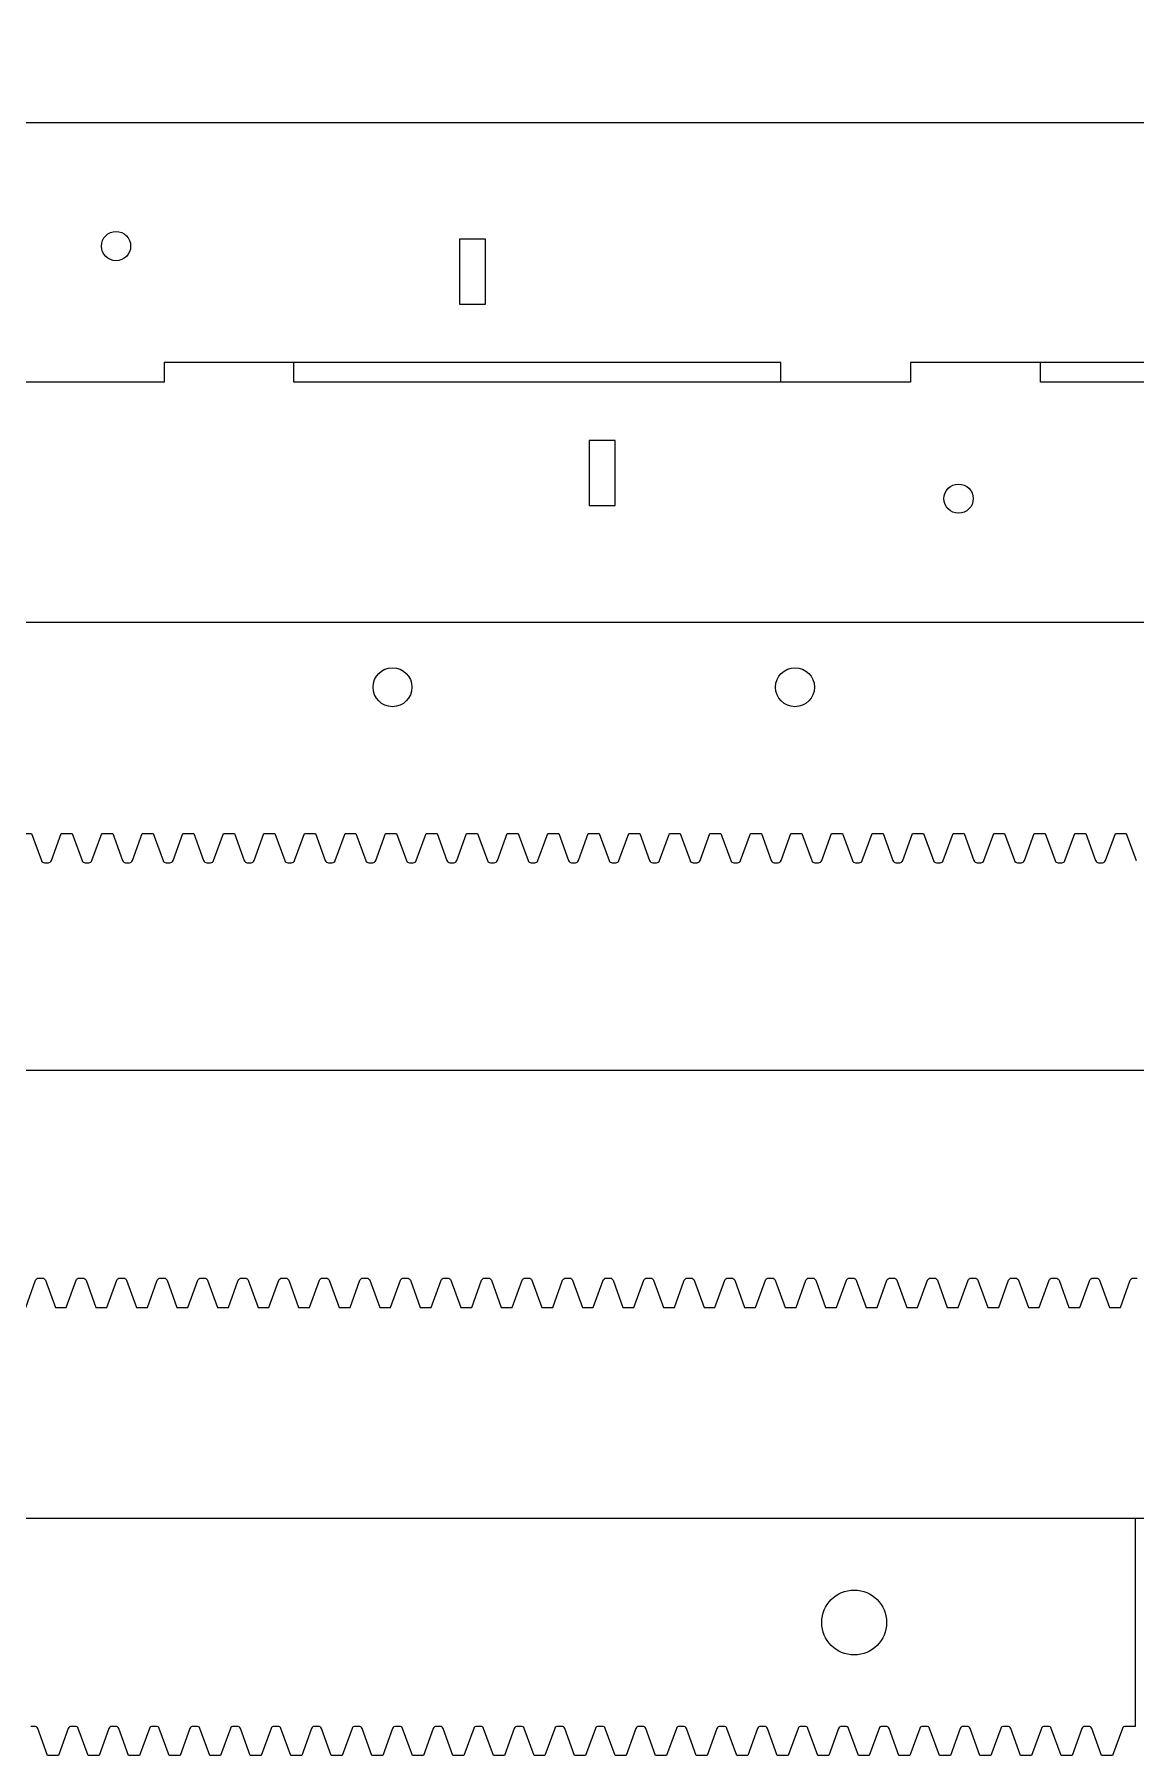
# Model space of a CAD drawing. Header units: millimetres. Extents: x -605 to 605, y -148 to 150.
# Drawn here: x -505.1 to -420.3, y -145.6 to -13.1 of the extents above; entities that cross this region are included whole.
import ezdxf

# ---------------------------------------------------------------- set-up
doc = ezdxf.new("R2010")
doc.units = ezdxf.units.MM
doc.header["$MEASUREMENT"] = 0
doc.layers.add('Default', color=7, linetype='Continuous')
doc.layers.add('PHOTOGATE_OBSTRU', color=7, linetype='Continuous')

msp = doc.modelspace()

# ---------------------------------------------------------------- linework, layer by layer
at = {"layer": 'Default', "lineweight": 9}
for points in [[(-506.944, -76.7102), (-506.1849, -74.6247), (-505.3421, -74.6247), (-504.583, -76.7102)], [(-503.8212, -76.7102), (-503.0621, -74.6247), (-502.2193, -74.6247), (-501.4602, -76.7102)], [(-500.6984, -76.7102), (-499.9393, -74.6247), (-499.0965, -74.6247), (-498.3374, -76.7102)], [(-497.5756, -76.7102), (-496.8165, -74.6247), (-495.9736, -74.6247), (-495.2146, -76.7102)], [(-494.4528, -76.7102), (-493.6937, -74.6247), (-492.8508, -74.6247), (-492.0918, -76.7102)], [(-491.33, -76.7102), (-490.5709, -74.6247), (-489.728, -74.6247), (-488.969, -76.7102)], [(-488.2071, -76.7102), (-487.4481, -74.6247), (-486.6052, -74.6247), (-485.8462, -76.7102)], [(-485.0843, -76.7102), (-484.3253, -74.6247), (-483.4824, -74.6247), (-482.7234, -76.7102)], [(-481.9615, -76.7102), (-481.2025, -74.6247), (-480.3596, -74.6247), (-479.6006, -76.7102)], [(-478.8387, -76.7102), (-478.0797, -74.6247), (-477.2368, -74.6247), (-476.4777, -76.7102)], [(-475.7159, -76.7102), (-474.9569, -74.6247), (-474.114, -74.6247), (-473.3549, -76.7102)], [(-472.5931, -76.7102), (-471.834, -74.6247), (-470.9912, -74.6247), (-470.2321, -76.7102)], [(-469.4703, -76.7102), (-468.7112, -74.6247), (-467.8684, -74.6247), (-467.1093, -76.7102)], [(-466.3475, -76.7102), (-465.5884, -74.6247), (-464.7456, -74.6247), (-463.9865, -76.7102)], [(-463.2247, -76.7102), (-462.4656, -74.6247), (-461.6228, -74.6247), (-460.8637, -76.7102)], [(-460.1019, -76.7102), (-459.3428, -74.6247), (-458.5, -74.6247), (-457.7409, -76.7102)], [(-456.9791, -76.7102), (-456.22, -74.6247), (-455.3772, -74.6247), (-454.6181, -76.7102)], [(-453.8563, -76.7102), (-453.0972, -74.6247), (-452.2544, -74.6247), (-451.4953, -76.7102)], [(-450.7335, -76.7102), (-449.9744, -74.6247), (-449.1315, -74.6247), (-448.3725, -76.7102)], [(-447.6107, -76.7102), (-446.8516, -74.6247), (-446.0087, -74.6247), (-445.2497, -76.7102)], [(-444.4878, -76.7102), (-443.7288, -74.6247), (-442.8859, -74.6247), (-442.1269, -76.7102)], [(-441.365, -76.7102), (-440.606, -74.6247), (-439.7631, -74.6247), (-439.0041, -76.7102)], [(-438.2422, -76.7102), (-437.4832, -74.6247), (-436.6403, -74.6247), (-435.8813, -76.7102)], [(-435.1194, -76.7102), (-434.3604, -74.6247), (-433.5175, -74.6247), (-432.7584, -76.7102)], [(-431.9966, -76.7102), (-431.2376, -74.6247), (-430.3947, -74.6247), (-429.6356, -76.7102)], [(-428.8738, -76.7102), (-428.1148, -74.6247), (-427.2719, -74.6247), (-426.5128, -76.7102)], [(-425.751, -76.7102), (-424.9919, -74.6247), (-424.1491, -74.6247), (-423.39, -76.7102)], [(-422.6282, -76.7102), (-421.8691, -74.6247), (-421.0263, -74.6247), (-420.2672, -76.7102)], [(-373.1902, -76.8747), (-322.2778, -76.8747), (-322.2778, -92.8747), (-604.5804, -92.8747), (-604.5804, -76.8747), (-554.021, -76.8747)], [(-504.3481, -76.8747), (-504.0561, -76.8747)], [(-501.2253, -76.8747), (-500.9333, -76.8747)], [(-498.1025, -76.8747), (-497.8105, -76.8747)], [(-494.9797, -76.8747), (-494.6877, -76.8747)], [(-491.8569, -76.8747), (-491.5649, -76.8747)], [(-488.7341, -76.8747), (-488.4421, -76.8747)], [(-485.6112, -76.8747), (-485.3193, -76.8747)], [(-482.4884, -76.8747), (-482.1965, -76.8747)], [(-479.3656, -76.8747), (-479.0736, -76.8747)], [(-476.2428, -76.8747), (-475.9508, -76.8747)], [(-473.12, -76.8747), (-472.828, -76.8747)], [(-469.9972, -76.8747), (-469.7052, -76.8747)], [(-466.8744, -76.8747), (-466.5824, -76.8747)], [(-463.7516, -76.8747), (-463.4596, -76.8747)], [(-460.6288, -76.8747), (-460.3368, -76.8747)], [(-457.506, -76.8747), (-457.214, -76.8747)], [(-454.3832, -76.8747), (-454.0912, -76.8747)], [(-451.2604, -76.8747), (-450.9684, -76.8747)], [(-448.1376, -76.8747), (-447.8456, -76.8747)], [(-445.0148, -76.8747), (-444.7228, -76.8747)], [(-441.8919, -76.8747), (-441.6, -76.8747)], [(-438.7691, -76.8747), (-438.4772, -76.8747)], [(-435.6463, -76.8747), (-435.3544, -76.8747)], [(-432.5235, -76.8747), (-432.2315, -76.8747)], [(-429.4007, -76.8747), (-429.1087, -76.8747)], [(-426.2779, -76.8747), (-425.9859, -76.8747)], [(-423.1551, -76.8747), (-422.8631, -76.8747)], [(-383.0137, -108.8747), (-381.9136, -108.8747), (-381.9136, -92.8747), (-604.5804, -92.8747), (-604.5804, -108.8747), (-563.8446, -108.8747)], [(-507.3991, -109.0392), (-506.64, -111.1247), (-505.7972, -111.1247), (-505.0381, -109.0392)], [(-504.8032, -108.8747), (-504.5112, -108.8747)], [(-504.2763, -109.0392), (-503.5172, -111.1247), (-502.6744, -111.1247), (-501.9153, -109.0392)], [(-501.6804, -108.8747), (-501.3884, -108.8747)], [(-501.1535, -109.0392), (-500.3944, -111.1247), (-499.5516, -111.1247), (-498.7925, -109.0392)], [(-498.5576, -108.8747), (-498.2656, -108.8747)], [(-498.0307, -109.0392), (-497.2716, -111.1247), (-496.4288, -111.1247), (-495.6697, -109.0392)], [(-495.4348, -108.8747), (-495.1428, -108.8747)], [(-494.9079, -109.0392), (-494.1488, -111.1247), (-493.306, -111.1247), (-492.5469, -109.0392)], [(-492.312, -108.8747), (-492.02, -108.8747)], [(-491.7851, -109.0392), (-491.026, -111.1247), (-490.1831, -111.1247), (-489.4241, -109.0392)], [(-489.1892, -108.8747), (-488.8972, -108.8747)], [(-488.6623, -109.0392), (-487.9032, -111.1247), (-487.0603, -111.1247), (-486.3013, -109.0392)], [(-486.0664, -108.8747), (-485.7744, -108.8747)], [(-485.5395, -109.0392), (-484.7804, -111.1247), (-483.9375, -111.1247), (-483.1785, -109.0392)], [(-482.9436, -108.8747), (-482.6516, -108.8747)], [(-482.4166, -109.0392), (-481.6576, -111.1247), (-480.8147, -111.1247), (-480.0557, -109.0392)], [(-479.8207, -108.8747), (-479.5288, -108.8747)], [(-479.2938, -109.0392), (-478.5348, -111.1247), (-477.6919, -111.1247), (-476.9329, -109.0392)], [(-476.6979, -108.8747), (-476.406, -108.8747)], [(-476.171, -109.0392), (-475.412, -111.1247), (-474.5691, -111.1247), (-473.8101, -109.0392)], [(-473.5751, -108.8747), (-473.2831, -108.8747)], [(-473.0482, -109.0392), (-472.2892, -111.1247), (-471.4463, -111.1247), (-470.6872, -109.0392)], [(-470.4523, -108.8747), (-470.1603, -108.8747)], [(-469.9254, -109.0392), (-469.1664, -111.1247), (-468.3235, -111.1247), (-467.5644, -109.0392)], [(-467.3295, -108.8747), (-467.0375, -108.8747)], [(-466.8026, -109.0392), (-466.0435, -111.1247), (-465.2007, -111.1247), (-464.4416, -109.0392)], [(-464.2067, -108.8747), (-463.9147, -108.8747)], [(-463.6798, -109.0392), (-462.9207, -111.1247), (-462.0779, -111.1247), (-461.3188, -109.0392)], [(-461.0839, -108.8747), (-460.7919, -108.8747)], [(-460.557, -109.0392), (-459.7979, -111.1247), (-458.9551, -111.1247), (-458.196, -109.0392)], [(-457.9611, -108.8747), (-457.6691, -108.8747)], [(-457.4342, -109.0392), (-456.6751, -111.1247), (-455.8323, -111.1247), (-455.0732, -109.0392)], [(-454.8383, -108.8747), (-454.5463, -108.8747)], [(-454.3114, -109.0392), (-453.5523, -111.1247), (-452.7095, -111.1247), (-451.9504, -109.0392)], [(-451.7155, -108.8747), (-451.4235, -108.8747)], [(-451.1886, -109.0392), (-450.4295, -111.1247), (-449.5867, -111.1247), (-448.8276, -109.0392)], [(-448.5927, -108.8747), (-448.3007, -108.8747)], [(-448.0658, -109.0392), (-447.3067, -111.1247), (-446.4639, -111.1247), (-445.7048, -109.0392)], [(-445.4699, -108.8747), (-445.1779, -108.8747)], [(-444.943, -109.0392), (-444.1839, -111.1247), (-443.341, -111.1247), (-442.582, -109.0392)], [(-442.3471, -108.8747), (-442.0551, -108.8747)], [(-441.8202, -109.0392), (-441.0611, -111.1247), (-440.2182, -111.1247), (-439.4592, -109.0392)], [(-439.2243, -108.8747), (-438.9323, -108.8747)], [(-438.6973, -109.0392), (-437.9383, -111.1247), (-437.0954, -111.1247), (-436.3364, -109.0392)], [(-436.1014, -108.8747), (-435.8095, -108.8747)], [(-435.5745, -109.0392), (-434.8155, -111.1247), (-433.9726, -111.1247), (-433.2136, -109.0392)], [(-432.9786, -108.8747), (-432.6867, -108.8747)], [(-432.4517, -109.0392), (-431.6927, -111.1247), (-430.8498, -111.1247), (-430.0908, -109.0392)], [(-429.8558, -108.8747), (-429.5639, -108.8747)], [(-429.3289, -109.0392), (-428.5699, -111.1247), (-427.727, -111.1247), (-426.9679, -109.0392)], [(-426.733, -108.8747), (-426.441, -108.8747)], [(-426.2061, -109.0392), (-425.4471, -111.1247), (-424.6042, -111.1247), (-423.8451, -109.0392)], [(-423.6102, -108.8747), (-423.3182, -108.8747)], [(-423.0833, -109.0392), (-422.3243, -111.1247), (-421.4814, -111.1247), (-420.7223, -109.0392)], [(-420.4874, -108.8747), (-420.1954, -108.8747)], [(-420.3526, -127.3968), (-420.3526, -143.3968), (-421.0885, -143.3968)], [(-505.1123, -143.3968), (-505.4043, -143.3968)], [(-502.5164, -143.5613), (-503.2754, -145.6468), (-504.1183, -145.6468), (-504.8774, -143.5613)], [(-501.9895, -143.3968), (-502.2814, -143.3968)], [(-499.3936, -143.5613), (-500.1526, -145.6468), (-500.9955, -145.6468), (-501.7545, -143.5613)], [(-498.8667, -143.3968), (-499.1586, -143.3968)], [(-496.2708, -143.5613), (-497.0298, -145.6468), (-497.8727, -145.6468), (-498.6317, -143.5613)], [(-495.7439, -143.3968), (-496.0358, -143.3968)], [(-493.148, -143.5613), (-493.907, -145.6468), (-494.7499, -145.6468), (-495.5089, -143.5613)], [(-492.621, -143.3968), (-492.913, -143.3968)], [(-490.0251, -143.5613), (-490.7842, -145.6468), (-491.6271, -145.6468), (-492.3861, -143.5613)], [(-489.4982, -143.3968), (-489.7902, -143.3968)], [(-486.9023, -143.5613), (-487.6614, -145.6468), (-488.5043, -145.6468), (-489.2633, -143.5613)], [(-486.3754, -143.3968), (-486.6674, -143.3968)], [(-483.7795, -143.5613), (-484.5386, -145.6468), (-485.3814, -145.6468), (-486.1405, -143.5613)], [(-483.2526, -143.3968), (-483.5446, -143.3968)], [(-480.6567, -143.5613), (-481.4158, -145.6468), (-482.2586, -145.6468), (-483.0177, -143.5613)], [(-480.1298, -143.3968), (-480.4218, -143.3968)], [(-477.5339, -143.5613), (-478.293, -145.6468), (-479.1358, -145.6468), (-479.8949, -143.5613)], [(-477.007, -143.3968), (-477.299, -143.3968)], [(-474.4111, -143.5613), (-475.1702, -145.6468), (-476.013, -145.6468), (-476.7721, -143.5613)], [(-473.8842, -143.3968), (-474.1762, -143.3968)], [(-471.2883, -143.5613), (-472.0474, -145.6468), (-472.8902, -145.6468), (-473.6493, -143.5613)], [(-470.7614, -143.3968), (-471.0534, -143.3968)], [(-468.1655, -143.5613), (-468.9246, -145.6468), (-469.7674, -145.6468), (-470.5265, -143.5613)], [(-467.6386, -143.3968), (-467.9306, -143.3968)], [(-465.0427, -143.5613), (-465.8017, -145.6468), (-466.6446, -145.6468), (-467.4037, -143.5613)], [(-464.5158, -143.3968), (-464.8078, -143.3968)], [(-461.9199, -143.5613), (-462.6789, -145.6468), (-463.5218, -145.6468), (-464.2809, -143.5613)], [(-461.393, -143.3968), (-461.685, -143.3968)], [(-458.7971, -143.5613), (-459.5561, -145.6468), (-460.399, -145.6468), (-461.1581, -143.5613)], [(-458.2702, -143.3968), (-458.5622, -143.3968)], [(-455.6743, -143.5613), (-456.4333, -145.6468), (-457.2762, -145.6468), (-458.0352, -143.5613)], [(-455.1474, -143.3968), (-455.4393, -143.3968)], [(-452.5515, -143.5613), (-453.3105, -145.6468), (-454.1534, -145.6468), (-454.9124, -143.5613)], [(-452.0246, -143.3968), (-452.3165, -143.3968)], [(-449.4287, -143.5613), (-450.1877, -145.6468), (-451.0306, -145.6468), (-451.7896, -143.5613)], [(-448.9017, -143.3968), (-449.1937, -143.3968)], [(-446.3058, -143.5613), (-447.0649, -145.6468), (-447.9078, -145.6468), (-448.6668, -143.5613)], [(-445.7789, -143.3968), (-446.0709, -143.3968)], [(-443.183, -143.5613), (-443.9421, -145.6468), (-444.785, -145.6468), (-445.544, -143.5613)], [(-442.6561, -143.3968), (-442.9481, -143.3968)], [(-440.0602, -143.5613), (-440.8193, -145.6468), (-441.6621, -145.6468), (-442.4212, -143.5613)], [(-439.5333, -143.3968), (-439.8253, -143.3968)], [(-436.9374, -143.5613), (-437.6965, -145.6468), (-438.5393, -145.6468), (-439.2984, -143.5613)], [(-436.4105, -143.3968), (-436.7025, -143.3968)], [(-433.8146, -143.5613), (-434.5737, -145.6468), (-435.4165, -145.6468), (-436.1756, -143.5613)], [(-433.2877, -143.3968), (-433.5797, -143.3968)], [(-430.6918, -143.5613), (-431.4509, -145.6468), (-432.2937, -145.6468), (-433.0528, -143.5613)], [(-430.1649, -143.3968), (-430.4569, -143.3968)], [(-427.569, -143.5613), (-428.3281, -145.6468), (-429.1709, -145.6468), (-429.93, -143.5613)], [(-427.0421, -143.3968), (-427.3341, -143.3968)], [(-424.4462, -143.5613), (-425.2053, -145.6468), (-426.0481, -145.6468), (-426.8072, -143.5613)], [(-423.9193, -143.3968), (-424.2113, -143.3968)], [(-421.3234, -143.5613), (-422.0825, -145.6468), (-422.9253, -145.6468), (-423.6844, -143.5613)]]:
    msp.add_lwpolyline(points, dxfattribs=at)
for points in [[(-504.583, -76.7102), (-504.5471, -76.809), (-504.4532, -76.8748), (-504.3481, -76.8747)], [(-504.0561, -76.8747), (-503.951, -76.8748), (-503.8571, -76.809), (-503.8212, -76.7102)], [(-501.4602, -76.7102), (-501.4243, -76.809), (-501.3304, -76.8748), (-501.2253, -76.8747)], [(-500.9333, -76.8747), (-500.8282, -76.8748), (-500.7343, -76.809), (-500.6984, -76.7102)], [(-498.3374, -76.7102), (-498.3014, -76.809), (-498.2076, -76.8748), (-498.1025, -76.8747)], [(-497.8105, -76.8747), (-497.7054, -76.8748), (-497.6115, -76.809), (-497.5756, -76.7102)], [(-495.2146, -76.7102), (-495.1786, -76.809), (-495.0848, -76.8748), (-494.9797, -76.8747)], [(-494.6877, -76.8747), (-494.5826, -76.8748), (-494.4887, -76.809), (-494.4528, -76.7102)], [(-492.0918, -76.7102), (-492.0558, -76.809), (-491.962, -76.8748), (-491.8569, -76.8747)], [(-491.5649, -76.8747), (-491.4598, -76.8748), (-491.3659, -76.809), (-491.33, -76.7102)], [(-488.969, -76.7102), (-488.933, -76.809), (-488.8392, -76.8748), (-488.7341, -76.8747)], [(-488.4421, -76.8747), (-488.337, -76.8748), (-488.2431, -76.809), (-488.2071, -76.7102)], [(-485.8462, -76.7102), (-485.8102, -76.809), (-485.7163, -76.8748), (-485.6112, -76.8747)], [(-485.3193, -76.8747), (-485.2142, -76.8748), (-485.1203, -76.809), (-485.0843, -76.7102)], [(-482.7234, -76.7102), (-482.6874, -76.809), (-482.5935, -76.8748), (-482.4884, -76.8747)], [(-482.1965, -76.8747), (-482.0914, -76.8748), (-481.9975, -76.809), (-481.9615, -76.7102)], [(-479.6006, -76.7102), (-479.5646, -76.809), (-479.4707, -76.8748), (-479.3656, -76.8747)], [(-479.0736, -76.8747), (-478.9685, -76.8748), (-478.8747, -76.809), (-478.8387, -76.7102)], [(-476.4777, -76.7102), (-476.4418, -76.809), (-476.3479, -76.8748), (-476.2428, -76.8747)], [(-475.9508, -76.8747), (-475.8457, -76.8748), (-475.7519, -76.809), (-475.7159, -76.7102)], [(-473.3549, -76.7102), (-473.319, -76.809), (-473.2251, -76.8748), (-473.12, -76.8747)], [(-472.828, -76.8747), (-472.7229, -76.8748), (-472.6291, -76.809), (-472.5931, -76.7102)], [(-470.2321, -76.7102), (-470.1962, -76.809), (-470.1023, -76.8748), (-469.9972, -76.8747)], [(-469.7052, -76.8747), (-469.6001, -76.8748), (-469.5063, -76.809), (-469.4703, -76.7102)], [(-467.1093, -76.7102), (-467.0734, -76.809), (-466.9795, -76.8748), (-466.8744, -76.8747)], [(-466.5824, -76.8747), (-466.4773, -76.8748), (-466.3834, -76.809), (-466.3475, -76.7102)], [(-463.9865, -76.7102), (-463.9506, -76.809), (-463.8567, -76.8748), (-463.7516, -76.8747)], [(-463.4596, -76.8747), (-463.3545, -76.8748), (-463.2606, -76.809), (-463.2247, -76.7102)], [(-460.8637, -76.7102), (-460.8278, -76.809), (-460.7339, -76.8748), (-460.6288, -76.8747)], [(-460.3368, -76.8747), (-460.2317, -76.8748), (-460.1378, -76.809), (-460.1019, -76.7102)], [(-457.7409, -76.7102), (-457.705, -76.809), (-457.6111, -76.8748), (-457.506, -76.8747)], [(-457.214, -76.8747), (-457.1089, -76.8748), (-457.015, -76.809), (-456.9791, -76.7102)], [(-454.6181, -76.7102), (-454.5822, -76.809), (-454.4883, -76.8748), (-454.3832, -76.8747)], [(-454.0912, -76.8747), (-453.9861, -76.8748), (-453.8922, -76.809), (-453.8563, -76.7102)], [(-451.4953, -76.7102), (-451.4593, -76.809), (-451.3655, -76.8748), (-451.2604, -76.8747)], [(-450.9684, -76.8747), (-450.8633, -76.8748), (-450.7694, -76.809), (-450.7335, -76.7102)], [(-448.3725, -76.7102), (-448.3365, -76.809), (-448.2427, -76.8748), (-448.1376, -76.8747)], [(-447.8456, -76.8747), (-447.7405, -76.8748), (-447.6466, -76.809), (-447.6107, -76.7102)], [(-445.2497, -76.7102), (-445.2137, -76.809), (-445.1199, -76.8748), (-445.0148, -76.8747)], [(-444.7228, -76.8747), (-444.6177, -76.8748), (-444.5238, -76.809), (-444.4878, -76.7102)], [(-442.1269, -76.7102), (-442.0909, -76.809), (-441.997, -76.8748), (-441.8919, -76.8747)], [(-441.6, -76.8747), (-441.4949, -76.8748), (-441.401, -76.809), (-441.365, -76.7102)], [(-439.0041, -76.7102), (-438.9681, -76.809), (-438.8742, -76.8748), (-438.7691, -76.8747)], [(-438.4772, -76.8747), (-438.3721, -76.8748), (-438.2782, -76.809), (-438.2422, -76.7102)], [(-435.8813, -76.7102), (-435.8453, -76.809), (-435.7514, -76.8748), (-435.6463, -76.8747)], [(-435.3544, -76.8747), (-435.2493, -76.8748), (-435.1554, -76.809), (-435.1194, -76.7102)], [(-432.7584, -76.7102), (-432.7225, -76.809), (-432.6286, -76.8748), (-432.5235, -76.8747)], [(-432.2315, -76.8747), (-432.1264, -76.8748), (-432.0326, -76.809), (-431.9966, -76.7102)], [(-429.6356, -76.7102), (-429.5997, -76.809), (-429.5058, -76.8748), (-429.4007, -76.8747)], [(-429.1087, -76.8747), (-429.0036, -76.8748), (-428.9098, -76.809), (-428.8738, -76.7102)], [(-426.5128, -76.7102), (-426.4769, -76.809), (-426.383, -76.8748), (-426.2779, -76.8747)], [(-425.9859, -76.8747), (-425.8808, -76.8748), (-425.787, -76.809), (-425.751, -76.7102)], [(-423.39, -76.7102), (-423.3541, -76.809), (-423.2602, -76.8748), (-423.1551, -76.8747)], [(-422.8631, -76.8747), (-422.758, -76.8748), (-422.6641, -76.809), (-422.6282, -76.7102)], [(-505.0381, -109.0392), (-505.0022, -108.9406), (-504.9083, -108.8748), (-504.8032, -108.8747)], [(-504.5112, -108.8747), (-504.4061, -108.8748), (-504.3122, -108.9406), (-504.2763, -109.0392)], [(-501.9153, -109.0392), (-501.8794, -108.9406), (-501.7855, -108.8748), (-501.6804, -108.8747)], [(-501.3884, -108.8747), (-501.2833, -108.8748), (-501.1894, -108.9406), (-501.1535, -109.0392)], [(-498.7925, -109.0392), (-498.7566, -108.9406), (-498.6627, -108.8748), (-498.5576, -108.8747)], [(-498.2656, -108.8747), (-498.1605, -108.8748), (-498.0666, -108.9406), (-498.0307, -109.0392)], [(-495.6697, -109.0392), (-495.6338, -108.9406), (-495.5399, -108.8748), (-495.4348, -108.8747)], [(-495.1428, -108.8747), (-495.0377, -108.8748), (-494.9438, -108.9406), (-494.9079, -109.0392)], [(-492.5469, -109.0392), (-492.5109, -108.9406), (-492.4171, -108.8748), (-492.312, -108.8747)], [(-492.02, -108.8747), (-491.9149, -108.8748), (-491.821, -108.9406), (-491.7851, -109.0392)], [(-489.4241, -109.0392), (-489.3881, -108.9406), (-489.2943, -108.8748), (-489.1892, -108.8747)], [(-488.8972, -108.8747), (-488.7921, -108.8748), (-488.6982, -108.9406), (-488.6623, -109.0392)], [(-486.3013, -109.0392), (-486.2653, -108.9406), (-486.1715, -108.8748), (-486.0664, -108.8747)], [(-485.7744, -108.8747), (-485.6693, -108.8748), (-485.5754, -108.9406), (-485.5395, -109.0392)], [(-483.1785, -109.0392), (-483.1425, -108.9406), (-483.0487, -108.8748), (-482.9436, -108.8747)], [(-482.6516, -108.8747), (-482.5465, -108.8748), (-482.4526, -108.9406), (-482.4166, -109.0392)], [(-480.0557, -109.0392), (-480.0197, -108.9406), (-479.9258, -108.8748), (-479.8207, -108.8747)], [(-479.5288, -108.8747), (-479.4237, -108.8748), (-479.3298, -108.9406), (-479.2938, -109.0392)], [(-476.9329, -109.0392), (-476.8969, -108.9406), (-476.803, -108.8748), (-476.6979, -108.8747)], [(-476.406, -108.8747), (-476.3009, -108.8748), (-476.207, -108.9406), (-476.171, -109.0392)], [(-473.8101, -109.0392), (-473.7741, -108.9406), (-473.6802, -108.8748), (-473.5751, -108.8747)], [(-473.2831, -108.8747), (-473.178, -108.8748), (-473.0842, -108.9406), (-473.0482, -109.0392)], [(-470.6872, -109.0392), (-470.6513, -108.9406), (-470.5574, -108.8748), (-470.4523, -108.8747)], [(-470.1603, -108.8747), (-470.0552, -108.8748), (-469.9614, -108.9406), (-469.9254, -109.0392)], [(-467.5644, -109.0392), (-467.5285, -108.9406), (-467.4346, -108.8748), (-467.3295, -108.8747)], [(-467.0375, -108.8747), (-466.9324, -108.8748), (-466.8386, -108.9406), (-466.8026, -109.0392)], [(-464.4416, -109.0392), (-464.4057, -108.9406), (-464.3118, -108.8748), (-464.2067, -108.8747)], [(-463.9147, -108.8747), (-463.8096, -108.8748), (-463.7158, -108.9406), (-463.6798, -109.0392)], [(-461.3188, -109.0392), (-461.2829, -108.9406), (-461.189, -108.8748), (-461.0839, -108.8747)], [(-460.7919, -108.8747), (-460.6868, -108.8748), (-460.5929, -108.9406), (-460.557, -109.0392)], [(-458.196, -109.0392), (-458.1601, -108.9406), (-458.0662, -108.8748), (-457.9611, -108.8747)], [(-457.6691, -108.8747), (-457.564, -108.8748), (-457.4701, -108.9406), (-457.4342, -109.0392)], [(-455.0732, -109.0392), (-455.0373, -108.9406), (-454.9434, -108.8748), (-454.8383, -108.8747)], [(-454.5463, -108.8747), (-454.4412, -108.8748), (-454.3473, -108.9406), (-454.3114, -109.0392)], [(-451.9504, -109.0392), (-451.9145, -108.9406), (-451.8206, -108.8748), (-451.7155, -108.8747)], [(-451.4235, -108.8747), (-451.3184, -108.8748), (-451.2245, -108.9406), (-451.1886, -109.0392)], [(-448.8276, -109.0392), (-448.7917, -108.9406), (-448.6978, -108.8748), (-448.5927, -108.8747)], [(-448.3007, -108.8747), (-448.1956, -108.8748), (-448.1017, -108.9406), (-448.0658, -109.0392)], [(-445.7048, -109.0392), (-445.6688, -108.9406), (-445.575, -108.8748), (-445.4699, -108.8747)], [(-445.1779, -108.8747), (-445.0728, -108.8748), (-444.9789, -108.9406), (-444.943, -109.0392)], [(-442.582, -109.0392), (-442.546, -108.9406), (-442.4522, -108.8748), (-442.3471, -108.8747)], [(-442.0551, -108.8747), (-441.95, -108.8748), (-441.8561, -108.9406), (-441.8202, -109.0392)], [(-439.4592, -109.0392), (-439.4232, -108.9406), (-439.3294, -108.8748), (-439.2243, -108.8747)], [(-438.9323, -108.8747), (-438.8272, -108.8748), (-438.7333, -108.9406), (-438.6973, -109.0392)], [(-436.3364, -109.0392), (-436.3004, -108.9406), (-436.2065, -108.8748), (-436.1014, -108.8747)], [(-435.8095, -108.8747), (-435.7044, -108.8748), (-435.6105, -108.9406), (-435.5745, -109.0392)], [(-433.2136, -109.0392), (-433.1776, -108.9406), (-433.0837, -108.8748), (-432.9786, -108.8747)], [(-432.6867, -108.8747), (-432.5816, -108.8748), (-432.4877, -108.9406), (-432.4517, -109.0392)], [(-430.0908, -109.0392), (-430.0548, -108.9406), (-429.9609, -108.8748), (-429.8558, -108.8747)], [(-429.5639, -108.8747), (-429.4588, -108.8748), (-429.3649, -108.9406), (-429.3289, -109.0392)], [(-426.9679, -109.0392), (-426.932, -108.9406), (-426.8381, -108.8748), (-426.733, -108.8747)], [(-426.441, -108.8747), (-426.3359, -108.8748), (-426.2421, -108.9406), (-426.2061, -109.0392)], [(-423.8451, -109.0392), (-423.8092, -108.9406), (-423.7153, -108.8748), (-423.6102, -108.8747)], [(-423.3182, -108.8747), (-423.2131, -108.8748), (-423.1193, -108.9406), (-423.0833, -109.0392)], [(-420.7223, -109.0392), (-420.6864, -108.9406), (-420.5925, -108.8748), (-420.4874, -108.8747)], [(-504.8774, -143.5613), (-504.9133, -143.4627), (-505.0072, -143.3969), (-505.1123, -143.3968)], [(-502.2814, -143.3968), (-502.3865, -143.3969), (-502.4804, -143.4627), (-502.5164, -143.5613)], [(-501.7545, -143.5613), (-501.7905, -143.4627), (-501.8844, -143.3969), (-501.9895, -143.3968)], [(-499.1586, -143.3968), (-499.2637, -143.3969), (-499.3576, -143.4627), (-499.3936, -143.5613)], [(-498.6317, -143.5613), (-498.6677, -143.4627), (-498.7616, -143.3969), (-498.8667, -143.3968)], [(-496.0358, -143.3968), (-496.1409, -143.3969), (-496.2348, -143.4627), (-496.2708, -143.5613)], [(-495.5089, -143.5613), (-495.5449, -143.4627), (-495.6388, -143.3969), (-495.7439, -143.3968)], [(-492.913, -143.3968), (-493.0181, -143.3969), (-493.112, -143.4627), (-493.148, -143.5613)], [(-492.3861, -143.5613), (-492.4221, -143.4627), (-492.5159, -143.3969), (-492.621, -143.3968)], [(-489.7902, -143.3968), (-489.8953, -143.3969), (-489.9892, -143.4627), (-490.0251, -143.5613)], [(-489.2633, -143.5613), (-489.2993, -143.4627), (-489.3931, -143.3969), (-489.4982, -143.3968)], [(-486.6674, -143.3968), (-486.7725, -143.3969), (-486.8664, -143.4627), (-486.9023, -143.5613)], [(-486.1405, -143.5613), (-486.1765, -143.4627), (-486.2703, -143.3969), (-486.3754, -143.3968)], [(-483.5446, -143.3968), (-483.6497, -143.3969), (-483.7436, -143.4627), (-483.7795, -143.5613)], [(-483.0177, -143.5613), (-483.0536, -143.4627), (-483.1475, -143.3969), (-483.2526, -143.3968)], [(-480.4218, -143.3968), (-480.5269, -143.3969), (-480.6208, -143.4627), (-480.6567, -143.5613)], [(-479.8949, -143.5613), (-479.9308, -143.4627), (-480.0247, -143.3969), (-480.1298, -143.3968)], [(-477.299, -143.3968), (-477.4041, -143.3969), (-477.498, -143.4627), (-477.5339, -143.5613)], [(-476.7721, -143.5613), (-476.808, -143.4627), (-476.9019, -143.3969), (-477.007, -143.3968)], [(-474.1762, -143.3968), (-474.2813, -143.3969), (-474.3752, -143.4627), (-474.4111, -143.5613)], [(-473.6493, -143.5613), (-473.6852, -143.4627), (-473.7791, -143.3969), (-473.8842, -143.3968)], [(-471.0534, -143.3968), (-471.1585, -143.3969), (-471.2524, -143.4627), (-471.2883, -143.5613)], [(-470.5265, -143.5613), (-470.5624, -143.4627), (-470.6563, -143.3969), (-470.7614, -143.3968)], [(-467.9306, -143.3968), (-468.0357, -143.3969), (-468.1295, -143.4627), (-468.1655, -143.5613)], [(-467.4037, -143.5613), (-467.4396, -143.4627), (-467.5335, -143.3969), (-467.6386, -143.3968)], [(-464.8078, -143.3968), (-464.9129, -143.3969), (-465.0067, -143.4627), (-465.0427, -143.5613)], [(-464.2809, -143.5613), (-464.3168, -143.4627), (-464.4107, -143.3969), (-464.5158, -143.3968)], [(-461.685, -143.3968), (-461.7901, -143.3969), (-461.8839, -143.4627), (-461.9199, -143.5613)], [(-461.1581, -143.5613), (-461.194, -143.4627), (-461.2879, -143.3969), (-461.393, -143.3968)], [(-458.5622, -143.3968), (-458.6673, -143.3969), (-458.7611, -143.4627), (-458.7971, -143.5613)], [(-458.0352, -143.5613), (-458.0712, -143.4627), (-458.1651, -143.3969), (-458.2702, -143.3968)], [(-455.4393, -143.3968), (-455.5444, -143.3969), (-455.6383, -143.4627), (-455.6743, -143.5613)], [(-454.9124, -143.5613), (-454.9484, -143.4627), (-455.0423, -143.3969), (-455.1474, -143.3968)], [(-452.3165, -143.3968), (-452.4216, -143.3969), (-452.5155, -143.4627), (-452.5515, -143.5613)], [(-451.7896, -143.5613), (-451.8256, -143.4627), (-451.9195, -143.3969), (-452.0246, -143.3968)], [(-449.1937, -143.3968), (-449.2988, -143.3969), (-449.3927, -143.4627), (-449.4287, -143.5613)], [(-448.6668, -143.5613), (-448.7028, -143.4627), (-448.7966, -143.3969), (-448.9017, -143.3968)], [(-446.0709, -143.3968), (-446.176, -143.3969), (-446.2699, -143.4627), (-446.3058, -143.5613)], [(-445.544, -143.5613), (-445.58, -143.4627), (-445.6738, -143.3969), (-445.7789, -143.3968)], [(-442.9481, -143.3968), (-443.0532, -143.3969), (-443.1471, -143.4627), (-443.183, -143.5613)], [(-442.4212, -143.5613), (-442.4572, -143.4627), (-442.551, -143.3969), (-442.6561, -143.3968)], [(-439.8253, -143.3968), (-439.9304, -143.3969), (-440.0243, -143.4627), (-440.0602, -143.5613)], [(-439.2984, -143.5613), (-439.3344, -143.4627), (-439.4282, -143.3969), (-439.5333, -143.3968)], [(-436.7025, -143.3968), (-436.8076, -143.3969), (-436.9015, -143.4627), (-436.9374, -143.5613)], [(-436.1756, -143.5613), (-436.2115, -143.4627), (-436.3054, -143.3969), (-436.4105, -143.3968)], [(-433.5797, -143.3968), (-433.6848, -143.3969), (-433.7787, -143.4627), (-433.8146, -143.5613)], [(-433.0528, -143.5613), (-433.0887, -143.4627), (-433.1826, -143.3969), (-433.2877, -143.3968)], [(-430.4569, -143.3968), (-430.562, -143.3969), (-430.6559, -143.4627), (-430.6918, -143.5613)], [(-429.93, -143.5613), (-429.9659, -143.4627), (-430.0598, -143.3969), (-430.1649, -143.3968)], [(-427.3341, -143.3968), (-427.4392, -143.3969), (-427.5331, -143.4627), (-427.569, -143.5613)], [(-426.8072, -143.5613), (-426.8431, -143.4627), (-426.937, -143.3969), (-427.0421, -143.3968)], [(-424.2113, -143.3968), (-424.3164, -143.3969), (-424.4103, -143.4627), (-424.4462, -143.5613)], [(-423.6844, -143.5613), (-423.7203, -143.4627), (-423.8142, -143.3969), (-423.9193, -143.3968)], [(-421.0885, -143.3968), (-421.1936, -143.3969), (-421.2874, -143.4627), (-421.3234, -143.5613)]]:
    msp.add_open_spline(points, degree=3, dxfattribs=at)
at = {"layer": 'Default', "color": 240, "lineweight": 9}
msp.add_open_spline([(-444.4866, -135.3969), (-444.4866, -136.7776), (-443.3673, -137.8969), (-441.9866, -137.8969), (-440.6059, -137.8969), (-439.4866, -136.7776), (-439.4866, -135.3969), (-439.4866, -134.0162), (-440.6059, -132.8969), (-441.9866, -132.8969), (-443.3673, -132.8969), (-444.4866, -134.0162), (-444.4866, -135.3969)], degree=3, knots=[0, 0, 0, 0, 1, 1, 1, 2, 2, 2, 3, 3, 3, 4, 4, 4, 4], dxfattribs=at)
at = {"layer": 'PHOTOGATE_OBSTRU', "color": 250, "lineweight": 9}
for points in [[(-389.3934, -5.3552), (-401.3934, -5.3552), (-401.3934, 8.1448), (-411.3934, 8.1448), (-411.3934, -5.3552), (-582.3934, -5.3552), (-582.3934, 8.1448), (-592.3934, 8.1448), (-592.3934, -5.3552), (-604.3934, -5.3552), (-604.3934, -19.8552), (-389.3934, -19.8552), (-389.3934, -5.3552)], [(-562.6435, -39.8552), (-562.6435, -38.3552), (-600.3935, -38.3552), (-600.3935, -33.3552), (-601.8935, -33.3552), (-601.8935, -23.3552), (-600.3935, -23.3552), (-600.3935, -19.8552), (-342.3935, -19.8552), (-342.3935, -23.3552), (-340.8935, -23.3552), (-340.8935, -33.3552), (-342.3935, -33.3552), (-342.3935, -38.3552), (-380.1435, -38.3552), (-380.1435, -39.8552), (-427.6435, -39.8552), (-427.6435, -38.3552)], [(-447.6436, -39.8552), (-447.6435, -38.3552), (-495.1435, -38.3552), (-495.1435, -39.8552), (-542.6435, -39.8552), (-542.6435, -38.3552)], [(-390.1435, -39.8552), (-390.1435, -38.3552), (-437.6435, -38.3552), (-437.6435, -39.8552), (-485.1435, -39.8552), (-485.1435, -38.3552)]]:
    msp.add_lwpolyline(points, dxfattribs=at)
at = {"layer": 'PHOTOGATE_OBSTRU', "color": 240, "lineweight": 9}
for points in [[(-472.3935, -33.8547), (-470.3935, -33.8547), (-470.3935, -28.8547), (-472.3935, -28.8547), (-472.3935, -33.8547)], [(-460.3935, -44.3557), (-462.3935, -44.3557), (-462.3935, -49.3557), (-460.3935, -49.3557), (-460.3935, -44.3557)]]:
    msp.add_lwpolyline(points, dxfattribs=at)
at = {"layer": 'PHOTOGATE_OBSTRU', "lineweight": 9}
for points in [[(-552.4601, -74.3552), (-603.1961, -74.3552), (-603.1961, -58.3552), (-320.8935, -58.3552), (-320.8935, -74.3552), (-371.6293, -74.3552)], [(-381.4527, -111.3968), (-380.3526, -111.3968), (-380.3526, -127.3968), (-603.0194, -127.3968), (-603.0194, -111.3968), (-562.2835, -111.3968)]]:
    msp.add_lwpolyline(points, dxfattribs=at)
at = {"layer": 'PHOTOGATE_OBSTRU', "color": 240, "lineweight": 9}
for points in [[(-499.9669, -29.3788), (-499.9669, -30.0001), (-499.4632, -30.5038), (-498.8419, -30.5038), (-498.2205, -30.5038), (-497.7169, -30.0001), (-497.7169, -29.3788), (-497.7169, -28.7575), (-498.2205, -28.2538), (-498.8419, -28.2538), (-499.4632, -28.2538), (-499.9669, -28.7574), (-499.9669, -29.3788)], [(-432.8201, -48.8316), (-432.8201, -48.2103), (-433.3238, -47.7066), (-433.9451, -47.7066), (-434.5665, -47.7066), (-435.0701, -48.2103), (-435.0701, -48.8316), (-435.0701, -49.4529), (-434.5665, -49.9566), (-433.9451, -49.9566), (-433.3238, -49.9566), (-432.8201, -49.453), (-432.8201, -48.8316)], [(-476.0455, -63.3553), (-476.0455, -62.5268), (-476.7171, -61.8553), (-477.5455, -61.8553), (-478.374, -61.8553), (-479.0455, -62.5268), (-479.0455, -63.3553), (-479.0455, -64.1838), (-478.374, -64.8553), (-477.5455, -64.8553), (-476.7171, -64.8553), (-476.0455, -64.1838), (-476.0455, -63.3553)], [(-445.0455, -63.3553), (-445.0455, -62.5268), (-445.7171, -61.8553), (-446.5455, -61.8553), (-447.374, -61.8553), (-448.0455, -62.5268), (-448.0455, -63.3553), (-448.0455, -64.1838), (-447.374, -64.8553), (-446.5455, -64.8553), (-445.7171, -64.8553), (-445.0455, -64.1838), (-445.0455, -63.3553)]]:
    msp.add_open_spline(points, degree=3, knots=[0, 0, 0, 0, 1, 1, 1, 2, 2, 2, 3, 3, 3, 4, 4, 4, 4], dxfattribs=at)

doc.saveas('drawing.dxf')
